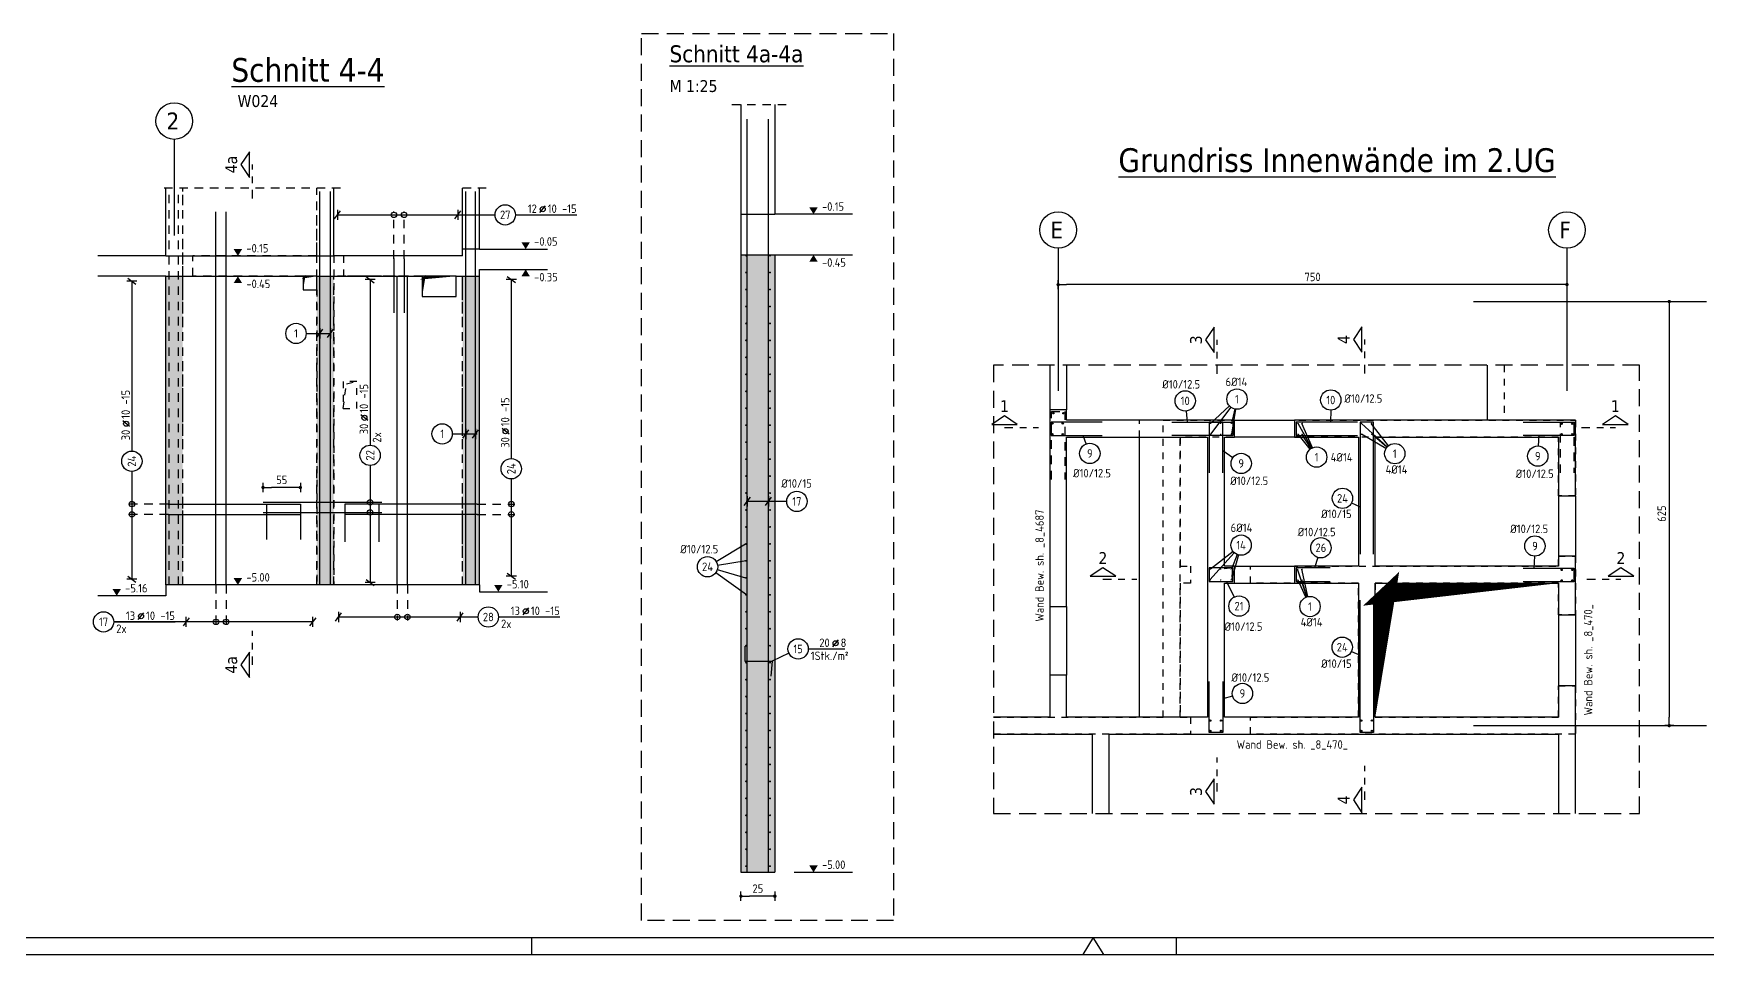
# Model space of a CAD drawing. Extents: x 0.7 to 77.6, y 0 to 35.
# Drawn here: x 14.77 to 39.43, y 0 to 13.58 of the extents above; entities that cross this region are included whole.
import ezdxf
from ezdxf.enums import TextEntityAlignment as Align

# ---------------------------------------------------------------- set-up
doc = ezdxf.new("R2010")
doc.units = 0
doc.header["$LTSCALE"] = 0.5
for name, pattern in [('AUSGEZOGEN', [1000.01, 1000, 0.01]), ('DASHDOTSMALL', [1.05, 0.5, -0.25, 0.05, -0.25]), ('DASHED', [0.75, 0.5, -0.25]), ('DOT', [0.175, 0.05, -0.125]), ('HIDDEN', [0.375, 0.25, -0.125]), ('HIDDEN2', [0.187, 0.125, -0.062]), ('PUNKT', [0.175, 0.05, -0.125]), ('STRICHLINIE', [0.75, 0.5, -0.25]), ('STRICHPUNKT2', [0.55, 0.25, -0.125, 0.05, -0.125]), ('VERDECKT', [0.375, 0.25, -0.125])]:
    doc.linetypes.add(name, pattern=pattern)
for name, color, linetype in [('ACHSEN', 7, 'Continuous'), ('AFU', 7, 'Continuous'), ('BETON', 7, 'Continuous'), ('DETAIL', 7, 'Continuous'), ('DRUEBER', 7, 'Continuous'), ('grau_dunkel', 7, 'Continuous'), ('grau_mittel', 7, 'Continuous'), ('HILFE', 7, 'Continuous'), ('koten', 7, 'Continuous'), ('MASSE', 7, 'Continuous'), ('OBJEKT', 7, 'Continuous'), ('RAHMEN', 7, 'Continuous'), ('RND', 7, 'Continuous'), ('RND-1', 7, 'Continuous'), ('SCHATTEN', 15, 'Continuous'), ('SCHNITTE', 7, 'Continuous'), ('SFP_Achsen', 7, 'Continuous'), ('TEXT', 7, 'Continuous'), ('VERDECKT', 7, 'Continuous'), ('WBZ', 7, 'Continuous')]:
    doc.layers.add(name, color=color, linetype=linetype)
doc.layers.add('NOPLOT', color=7, linetype='Continuous', plot=False)
doc.styles.add('helv', font='tahoma.ttf')
doc.styles.add('txt', font='isocp.shx')
doc.linetypes.add('AFU_50K', pattern='A,0.15,["/",Standard,S=0.2,R=0,X=-0.01,Y=-0.1],0.07,["/",Standard,S=0.2,R=0,X=-0.01,Y=-0.1],0.15', length=0.37)
doc.linetypes.add('AFU_50L', pattern='A,0.75,["/",Standard,S=0.2,R=0,X=-0.01,Y=-0.1],0.07,["/",Standard,S=0.2,R=0,X=-0.01,Y=-0.1],0.75', length=1.57)
doc.dimstyles.new('DOT_I', dxfattribs={"dimscale": 0.5, "dimtxt": 0.25, "dimasz": 0.25, "dimexe": 0.1, "dimexo": 0.3, "dimgap": 0.1, "dimtad": 1, "dimdec": 3, "dimzin": 3, "dimtxsty": 'txt', "dimblk": 'DOT', "dimblk1": 'DOT', "dimblk2": 'DOT', "dimsah": 1, "dimcen": 0.1, "dimse1": 1, "dimse2": 1, "dimazin": 0, "dimtfac": 1, "dimtdec": 4, "dimtix": 1, "dimtmove": 2, "dimatfit": 3, "dimfxl": 0, "dimtvp": 1, "dimtolj": 1, "dimtzin": 0, "dimarcsym": 0})

# ---------------------------------------------------------------- blocks, each defined once
blk = doc.blocks.new('okrd_o')
at = {"layer": 'koten', "color": 7, "linetype": 'Continuous'}
blk.add_solid([(-0.125, 0.202), (0.125, 0.202), (0, 0)], dxfattribs=at)
at = {"layer": 'koten', "style": 'txt'}
blk.add_attdef('OKRD', (0.25, 0.1), '', height=0.25, dxfattribs=at)
blk = doc.blocks.new('okrd_u')
at = {"layer": 'koten', "color": 7, "linetype": 'Continuous'}
blk.add_solid([(-0.125, -0.202), (0.125, -0.202), (0, 0)], dxfattribs=at)
at = {"layer": 'koten', "style": 'txt'}
blk.add_attdef('OKRD', (0.25, -0.35), '', height=0.25, dxfattribs=at)
blk = doc.blocks.new('SCHN-2')
at = {"layer": 'SCHNITTE', "color": 6, "linetype": 'Continuous'}
blk.add_lwpolyline([(0.378, 0.088), (0, 0.34), (-0.378, 0.088)], close=True, dxfattribs=at)
at = {"layer": 'SCHNITTE', "color": 1, "linetype": 'DASHDOTSMALL', "style": 'helv'}
blk.add_attdef('SCHN-2', text='', height=0.35, dxfattribs=at).set_placement((0, 0.45), align=Align.CENTER)
blk = doc.blocks.new('RND_HIN')
at = {"layer": 'RND', "color": 7, "linetype": 'Continuous'}
blk.add_circle((0, 0), 0.3, dxfattribs=at)
at = {"layer": 'RND', "color": 7, "linetype": 'Continuous', "style": 'txt'}
blk.add_attdef('POSI', text='', height=0.25, dxfattribs=at).set_placement((0, 0), align=Align.MIDDLE)
blk = doc.blocks.new('lei_gre')
at = {"layer": 'RND', "color": 7, "linetype": 'Continuous'}
for p, q in [((-0.09, -0.12), (0.09, 0.12)), ((0, 0.15), (0, -0.15))]:
    blk.add_line(p, q, dxfattribs=at)
blk = doc.blocks.new('RND_LEI')
at = {"layer": 'RND', "color": 7, "linetype": 'Continuous'}
blk.add_line((1.022, 0.066), (1.19, 0.27), dxfattribs=at)
for centre, radius in [((0, 0), 0.3), ((1.106, 0.168), 0.075)]:
    blk.add_circle(centre, radius, dxfattribs=at)
at = {"layer": 'RND', "color": 7, "linetype": 'Continuous', "style": 'txt'}
blk.add_attdef('POSL', text='', height=0.25, dxfattribs=at).set_placement((0, 0), align=Align.MIDDLE)
blk.add_attdef('ANZ', text='', height=0.25, dxfattribs=at).set_placement((0.931, 0.057), align=Align.RIGHT)
for tag, p in [('DUM', (1.253, 0.057)), ('ABSTD', (1.674, 0.057)), ('POSTXT', (0.374, -0.327))]:
    blk.add_attdef(tag, p, '', height=0.25, dxfattribs=at)
blk = doc.blocks.new('DOT')
at = {"layer": 'MASSE', "color": 7, "linetype": 'Continuous'}
for p, q in [((0, 0), (-1, 0)), ((0, 0.54), (0, -0.54))]:
    blk.add_line(p, q, dxfattribs=at)
at = {"layer": 'MASSE', "color": 7, "linetype": 'Continuous', "const_width": 0.2}
blk.add_lwpolyline([(-0.1, 0, 1), (0.1, 0, 1)], format="xyb", close=True, dxfattribs=at)
blk = doc.blocks.new('*D1203')
at = {"layer": 'Defpoints', "color": 0, "linetype": 'AUSGEZOGEN', "transparency": 16777216}
for p in [(18.153, 6.884), (18.153, 6.884), (18.703, 6.884)]:
    blk.add_point(p, dxfattribs=at)
at = {"layer": 'MASSE', "color": 0, "linetype": 'AUSGEZOGEN', "lineweight": -2, "transparency": 16777216}
blk.add_line((18.578, 6.884), (18.278, 6.884), dxfattribs=at)
at = {"layer": 'MASSE', "color": 0, "linetype": 'AUSGEZOGEN', "lineweight": -2, "transparency": 16777216, "xscale": 0.125, "yscale": 0.125, "zscale": 0.125, "rotation": 180}
blk.add_blockref('DOT', (18.153, 6.884), dxfattribs=at)
at = {"layer": 'MASSE', "color": 0, "linetype": 'AUSGEZOGEN', "lineweight": -2, "transparency": 16777216, "xscale": 0.125, "yscale": 0.125, "zscale": 0.125}
blk.add_blockref('DOT', (18.703, 6.884), dxfattribs=at)
at = {"layer": 'MASSE', "color": 0, "linetype": 'AUSGEZOGEN', "transparency": 16777216, "insert": (18.428, 6.996), "char_height": 0.125, "attachment_point": 5, "style": 'txt'}
blk.add_mtext('\\A1;55', dxfattribs=at)
blk = doc.blocks.new('*D1204')
at = {"layer": 'Defpoints', "color": 0, "linetype": 'AUSGEZOGEN', "transparency": 16777216}
for p in [(25.197, 0.86), (25.197, 0.86), (25.697, 0.86)]:
    blk.add_point(p, dxfattribs=at)
at = {"layer": 'MASSE', "color": 0, "linetype": 'AUSGEZOGEN', "lineweight": -2, "transparency": 16777216}
blk.add_line((25.572, 0.86), (25.322, 0.86), dxfattribs=at)
at = {"layer": 'MASSE', "color": 0, "linetype": 'AUSGEZOGEN', "lineweight": -2, "transparency": 16777216, "xscale": 0.125, "yscale": 0.125, "zscale": 0.125, "rotation": 180}
blk.add_blockref('DOT', (25.197, 0.86), dxfattribs=at)
at = {"layer": 'MASSE', "color": 0, "linetype": 'AUSGEZOGEN', "lineweight": -2, "transparency": 16777216, "xscale": 0.125, "yscale": 0.125, "zscale": 0.125}
blk.add_blockref('DOT', (25.697, 0.86), dxfattribs=at)
at = {"layer": 'MASSE', "color": 0, "linetype": 'AUSGEZOGEN', "transparency": 16777216, "insert": (25.447, 0.972), "char_height": 0.125, "attachment_point": 5, "style": 'txt'}
blk.add_mtext('\\A1;25', dxfattribs=at)
blk = doc.blocks.new('*D1205')
at = {"layer": 'Defpoints', "color": 0, "linetype": 'AUSGEZOGEN', "transparency": 16777216}
for p in [(38.881, 9.624), (38.881, 3.374), (38.881, 3.374)]:
    blk.add_point(p, dxfattribs=at)
at = {"layer": 'MASSE', "color": 0, "linetype": 'AUSGEZOGEN', "lineweight": -2, "transparency": 16777216}
blk.add_line((38.881, 9.499), (38.881, 3.499), dxfattribs=at)
at = {"layer": 'MASSE', "color": 0, "linetype": 'AUSGEZOGEN', "lineweight": -2, "transparency": 16777216, "xscale": 0.125, "yscale": 0.125, "zscale": 0.125}
for p, rotation in [((38.881, 9.624), 90), ((38.881, 3.374), 270)]:
    blk.add_blockref('DOT', p, dxfattribs=dict(at, rotation=rotation))
at = {"layer": 'MASSE', "color": 0, "linetype": 'AUSGEZOGEN', "transparency": 16777216, "insert": (38.769, 6.499), "char_height": 0.125, "attachment_point": 5, "rotation": 90, "style": 'txt'}
blk.add_mtext('\\A1;625', dxfattribs=at)
blk = doc.blocks.new('*D1206')
at = {"layer": 'Defpoints', "color": 0, "linetype": 'AUSGEZOGEN', "transparency": 16777216}
for p in [(29.873, 9.874), (29.873, 9.874), (37.373, 9.874)]:
    blk.add_point(p, dxfattribs=at)
at = {"layer": 'MASSE', "color": 0, "linetype": 'AUSGEZOGEN', "lineweight": -2, "transparency": 16777216}
blk.add_line((37.248, 9.874), (29.998, 9.874), dxfattribs=at)
at = {"layer": 'MASSE', "color": 0, "linetype": 'AUSGEZOGEN', "lineweight": -2, "transparency": 16777216, "xscale": 0.125, "yscale": 0.125, "zscale": 0.125, "rotation": 180}
blk.add_blockref('DOT', (29.873, 9.874), dxfattribs=at)
at = {"layer": 'MASSE', "color": 0, "linetype": 'AUSGEZOGEN', "lineweight": -2, "transparency": 16777216, "xscale": 0.125, "yscale": 0.125, "zscale": 0.125}
blk.add_blockref('DOT', (37.373, 9.874), dxfattribs=at)
at = {"layer": 'MASSE', "color": 0, "linetype": 'AUSGEZOGEN', "transparency": 16777216, "insert": (33.623, 9.987), "char_height": 0.125, "attachment_point": 5, "style": 'txt'}
blk.add_mtext('\\A1;750', dxfattribs=at)
blk = doc.blocks.new('A1-35-0')
at = {"layer": 'RAHMEN', "color": 5}
blk.add_line((2, 0.5), (118.4, 0.5), dxfattribs=at)
at = {"layer": 'RAHMEN', "color": 7}
for p, q in [((42.9, 0), (42.9, 0.5)), ((61.9, 0), (61.9, 0.5))]:
    blk.add_line(p, q, dxfattribs=at)
at = {"layer": 'RAHMEN', "color": 7, "linetype": 'Continuous'}
for p, q in [((59.45, 0.5), (59.14, 0)), ((59.76, 0), (59.45, 0.5))]:
    blk.add_line(p, q, dxfattribs=at)
at = {"layer": 'RAHMEN'}
blk.add_line((0, 0), (118.9, 0), dxfattribs=at)

msp = doc.modelspace()

# ---------------------------------------------------------------- hatches: boundary and pattern name
at = {"layer": 'grau_mittel'}
for points in [[(25.197, 1.212), (25.697, 1.212), (25.697, 10.312), (25.197, 10.312)], [(19.194, 9.997), (18.944, 9.997), (18.944, 9.797), (18.944, 5.447), (19.194, 5.447)]]:
    msp.add_hatch(color=61, dxfattribs=at).paths.add_polyline_path(points)
h = msp.add_hatch(color=61, dxfattribs=at)
h.paths.add_polyline_path([(16.969, 9.997), (16.719, 9.997), (16.719, 5.447), (16.969, 5.447)])
h.paths.add_polyline_path([(21.094, 5.447), (21.344, 5.447), (21.344, 9.997), (21.094, 9.997)])

# ---------------------------------------------------------------- linework, layer by layer
at = {"layer": 'ACHSEN', "color": 140, "linetype": 'AUSGEZOGEN'}
for p, q in [((16.844, 12.015), (16.844, 10.597)), ((29.873, 10.408), (29.873, 8.308)), ((37.373, 10.408), (37.373, 8.308)), ((35.993, 9.624), (39.43, 9.624)), ((35.993, 3.374), (39.43, 3.374))]:
    msp.add_line(p, q, dxfattribs=at)
at = {"layer": 'AFU', "color": 8, "linetype": 'AFU_50K'}
for p, q in [((25.197, 10.912), (25.697, 10.912)), ((21.344, 10.397), (21.094, 10.397)), ((25.197, 10.312), (25.697, 10.312)), ((20.999, 9.997), (21.344, 9.997)), ((25.197, 1.212), (25.697, 1.212))]:
    msp.add_line(p, q, dxfattribs=at)
at = {"layer": 'AFU', "color": 8, "linetype": 'AFU_50L'}
for p, q in [((16.719, 10.297), (19.194, 10.297)), ((16.719, 9.997), (18.744, 9.997)), ((18.944, 9.997), (20.499, 9.997)), ((21.344, 5.447), (16.719, 5.447))]:
    msp.add_line(p, q, dxfattribs=at)
at = {"layer": 'BETON', "color": 6, "linetype": 'AUSGEZOGEN'}
for p, q in [((25.197, 12.529), (25.197, 1.212)), ((25.697, 12.529), (25.697, 10.912)), ((16.719, 10.297), (16.719, 11.297)), ((19.194, 10.297), (19.194, 11.297)), ((21.094, 10.297), (21.094, 11.297)), ((21.344, 10.397), (21.344, 11.297)), ((26.84, 10.912), (25.697, 10.912)), ((21.344, 10.397), (22.344, 10.397)), ((16.719, 10.297), (15.719, 10.297)), ((21.094, 10.297), (19.194, 10.297)), ((25.697, 10.312), (25.697, 1.212)), ((25.697, 10.312), (26.84, 10.312)), ((16.719, 9.997), (15.719, 9.997)), ((16.719, 5.447), (16.719, 9.997)), ((21.344, 5.447), (21.344, 10.097)), ((21.344, 10.097), (22.344, 10.097)), ((16.719, 5.447), (16.719, 5.287)), ((21.344, 5.447), (21.344, 5.347)), ((16.719, 5.287), (15.719, 5.287)), ((21.344, 5.347), (22.344, 5.347))]:
    msp.add_line(p, q, dxfattribs=at)
at = {"layer": 'BETON', "color": 6, "linetype": 'AUSGEZOGEN', "lineweight": -2}
for p, q in [((29.998, 8.029), (29.748, 8.029)), ((29.748, 8.029), (29.748, 5.129)), ((29.998, 7.874), (29.998, 8.029)), ((32.473, 7.874), (29.998, 7.874)), ((32.473, 7.624), (32.473, 7.874)), ((37.498, 7.874), (33.358, 7.874)), ((33.358, 7.874), (33.358, 7.624)), ((37.498, 6.759), (37.498, 7.874)), ((29.998, 5.129), (29.998, 7.624)), ((29.998, 7.624), (32.073, 7.624)), ((32.073, 7.624), (32.073, 3.499)), ((32.323, 5.724), (32.323, 7.624)), ((32.323, 7.624), (32.473, 7.624)), ((33.358, 7.624), (34.298, 7.624)), ((34.298, 7.624), (34.298, 5.724)), ((34.548, 5.724), (34.548, 7.624)), ((34.548, 7.624), (37.248, 7.624)), ((37.248, 7.624), (37.248, 6.759)), ((37.248, 6.759), (37.498, 6.759)), ((32.473, 5.724), (32.323, 5.724)), ((32.473, 5.474), (32.473, 5.724)), ((34.298, 5.724), (33.358, 5.724)), ((33.358, 5.724), (33.358, 5.474)), ((37.248, 5.724), (34.548, 5.724)), ((37.498, 5.874), (37.248, 5.874)), ((37.248, 5.874), (37.248, 5.724)), ((37.498, 5.009), (37.498, 5.874)), ((32.323, 3.499), (32.323, 5.474)), ((32.323, 5.474), (32.473, 5.474)), ((33.358, 5.474), (34.298, 5.474)), ((34.298, 5.474), (34.298, 3.499)), ((34.548, 3.499), (34.548, 5.474)), ((34.548, 5.474), (37.248, 5.474)), ((37.248, 5.474), (37.248, 5.009)), ((29.748, 5.129), (29.998, 5.129)), ((37.248, 5.009), (37.498, 5.009)), ((29.998, 4.119), (29.748, 4.119)), ((29.748, 4.119), (29.748, 3.499)), ((29.998, 3.499), (29.998, 4.119)), ((37.498, 3.959), (37.248, 3.959)), ((37.248, 3.959), (37.248, 3.499)), ((37.498, 2.081), (37.498, 3.959)), ((29.748, 3.499), (28.922, 3.499)), ((32.073, 3.499), (29.998, 3.499)), ((34.298, 3.499), (32.323, 3.499)), ((37.248, 3.499), (34.548, 3.499)), ((28.922, 3.249), (30.373, 3.249)), ((30.373, 3.249), (30.373, 2.081)), ((30.623, 2.081), (30.623, 3.249)), ((30.623, 3.249), (37.248, 3.249)), ((37.248, 3.249), (37.248, 2.081))]:
    msp.add_line(p, q, dxfattribs=at)
at = {"layer": 'BETON', "color": 6, "linetype": 'AUSGEZOGEN'}
for points in [[(18.944, 9.797), (18.944, 9.997), (18.744, 9.997), (18.744, 9.797)], [(20.499, 9.997), (20.499, 9.697), (20.999, 9.697), (20.999, 9.997)]]:
    msp.add_lwpolyline(points, close=True, dxfattribs=at)
at = {"layer": 'DETAIL', "color": 102, "linetype": 'STRICHLINIE'}
msp.add_lwpolyline([(23.732, 0.504), (23.732, 13.576), (27.445, 13.576), (27.445, 0.504)], close=True, dxfattribs=at)
at = {"layer": 'DRUEBER', "color": 7, "linetype": 'DOT'}
for p, q in [((16.969, 5.447), (16.969, 11.297)), ((18.944, 9.997), (18.944, 11.297)), ((19.194, 10.297), (19.194, 5.447)), ((19.344, 9.997), (19.344, 10.297)), ((20.499, 9.997), (19.344, 9.997)), ((20.999, 9.997), (21.094, 9.997)), ((21.094, 5.447), (21.094, 9.997)), ((18.944, 9.797), (18.944, 5.447))]:
    msp.add_line(p, q, dxfattribs=at)
at = {"layer": 'DRUEBER', "color": 7, "linetype": 'PUNKT', "lineweight": -2}
for p, q in [((31.423, 3.499), (31.423, 7.874)), ((31.423, 7.874), (37.498, 7.874)), ((37.498, 7.874), (37.498, 6.759)), ((37.248, 7.624), (31.673, 7.624)), ((31.673, 7.624), (31.673, 5.724)), ((37.248, 6.759), (37.248, 7.624)), ((37.498, 6.759), (37.248, 6.759)), ((31.673, 5.724), (31.823, 5.724)), ((31.823, 5.724), (31.823, 5.474)), ((32.708, 5.724), (37.248, 5.724)), ((32.708, 5.474), (32.708, 5.724)), ((37.248, 5.724), (37.248, 5.874)), ((37.248, 5.874), (37.498, 5.874)), ((37.498, 5.874), (37.498, 5.009)), ((31.823, 5.474), (31.673, 5.474)), ((31.673, 5.474), (31.673, 3.499)), ((34.298, 5.474), (32.708, 5.474)), ((34.298, 3.499), (34.298, 5.474)), ((37.248, 5.474), (34.548, 5.474)), ((34.548, 5.474), (34.548, 3.499)), ((37.248, 5.009), (37.248, 5.474)), ((37.498, 5.009), (37.248, 5.009)), ((37.248, 3.499), (37.248, 3.959)), ((37.248, 3.959), (37.498, 3.959)), ((37.498, 3.959), (37.498, 3.249)), ((28.922, 3.499), (31.423, 3.499)), ((31.673, 3.499), (31.823, 3.499)), ((31.823, 3.499), (31.823, 3.249)), ((32.708, 3.249), (32.708, 3.499)), ((32.708, 3.499), (34.298, 3.499)), ((34.548, 3.499), (37.248, 3.499)), ((31.823, 3.249), (28.922, 3.249)), ((37.498, 3.249), (32.708, 3.249))]:
    msp.add_line(p, q, dxfattribs=at)
at = {"layer": 'grau_dunkel', "color": 21}
msp.add_lwpolyline([(37.248, 5.474, 0, 0.31, 0), (34.557, 5.319, 0, 0, 0), (34.708, 5.461, 0.322, 0, 0), (34.548, 3.499, 0, 0, 0)], format="xyseb", dxfattribs=at)
at = {"layer": 'HILFE', "color": 102, "linetype": 'HIDDEN'}
for p, q in [((25.064, 12.529), (25.877, 12.529)), ((19.294, 11.297), (16.619, 11.297)), ((21.444, 11.297), (20.994, 11.297))]:
    msp.add_line(p, q, dxfattribs=at)
at = {"layer": 'HILFE', "color": 102, "linetype": 'AUSGEZOGEN'}
msp.add_line((25.983, 1.212), (26.84, 1.212), dxfattribs=at)
at = {"layer": 'HILFE', "color": 102, "linetype": 'DASHED'}
msp.add_lwpolyline([(28.922, 2.081), (38.443, 2.081), (38.443, 8.685), (28.922, 8.685)], close=True, dxfattribs=at)
at = {"layer": 'NOPLOT', "color": 191, "linetype": 'AUSGEZOGEN'}
for p, q in [((18.203, 6.638), (18.203, 6.115)), ((18.703, 6.638), (18.703, 6.115)), ((19.36, 6.638), (19.36, 6.083)), ((19.86, 6.638), (19.86, 6.083))]:
    msp.add_line(p, q, dxfattribs=at)
at = {"layer": 'OBJEKT', "color": 7, "linetype": 'AUSGEZOGEN'}
for p, q in [((29.748, 8.685), (29.748, 8.029)), ((29.998, 8.685), (29.998, 8.029)), ((36.198, 8.685), (36.198, 7.874)), ((32.473, 7.874), (33.358, 7.874)), ((31.072, 3.499), (31.072, 7.624)), ((33.358, 7.624), (32.473, 7.624)), ((37.248, 6.759), (37.248, 5.874)), ((37.498, 6.759), (37.498, 5.874)), ((32.473, 5.724), (33.358, 5.724)), ((32.473, 5.474), (33.358, 5.474)), ((29.748, 5.129), (29.748, 4.119)), ((29.998, 5.129), (29.998, 4.119)), ((37.248, 5.009), (37.248, 3.959)), ((37.498, 5.009), (37.498, 3.959))]:
    msp.add_line(p, q, dxfattribs=at)
at = {"layer": 'OBJEKT', "color": 7, "linetype": 'HIDDEN2'}
for p, q in [((36.448, 8.685), (36.448, 7.874)), ((31.072, 7.624), (31.072, 7.874)), ((31.673, 3.499), (31.673, 7.624))]:
    msp.add_line(p, q, dxfattribs=at)
at = {"layer": 'RND', "color": 7, "linetype": 'AUSGEZOGEN'}
for p, q in [((19.252, 10.902), (21.023, 10.902)), ((21.023, 10.902), (21.573, 10.902)), ((21.873, 10.902), (22.779, 10.902)), ((16.219, 9.925), (16.219, 7.42)), ((19.731, 9.947), (19.731, 7.508)), ((21.812, 9.95), (21.812, 7.31)), ((19.731, 7.208), (19.731, 5.484)), ((16.219, 7.12), (16.219, 5.533)), ((21.812, 7.01), (21.812, 5.578)), ((19.264, 4.975), (21.057, 4.975)), ((21.057, 4.975), (21.324, 4.975)), ((21.624, 4.975), (22.53, 4.975)), ((17.021, 4.903), (15.952, 4.903)), ((15.952, 4.903), (16.858, 4.903)), ((18.885, 4.903), (17.021, 4.903)), ((26.19, 4.504), (26.73, 4.504))]:
    msp.add_line(p, q, dxfattribs=at)
at = {"layer": 'RND', "color": 102, "linetype": 'VERDECKT'}
for p, q in [((20.082, 10.256), (20.082, 10.952)), ((20.232, 10.256), (20.232, 10.952)), ((16.753, 6.638), (16.169, 6.638)), ((16.753, 6.488), (16.169, 6.488)), ((21.31, 6.638), (21.862, 6.638)), ((21.31, 6.488), (21.862, 6.488)), ((17.459, 5.447), (17.459, 4.853)), ((17.609, 5.447), (17.609, 4.853)), ((20.132, 5.447), (20.132, 4.925)), ((20.282, 5.447), (20.282, 4.925))]:
    msp.add_line(p, q, dxfattribs=at)
at = {"layer": 'RND', "color": 102, "linetype": 'AUSGEZOGEN'}
for p, q in [((18.789, 9.155), (19.153, 9.155)), ((31.761, 8.011), (31.777, 7.849)), ((32.399, 8.085), (32.121, 7.828)), ((32.419, 8.067), (32.121, 7.668)), ((32.476, 8.041), (32.43, 7.828)), ((32.486, 8.039), (32.43, 7.668)), ((33.89, 8.023), (33.889, 7.849)), ((20.943, 7.673), (21.309, 7.673)), ((30.288, 7.527), (30.243, 7.649)), ((33.611, 7.464), (33.411, 7.828)), ((33.588, 7.449), (33.411, 7.668)), ((33.623, 7.47), (33.466, 7.828)), ((33.602, 7.458), (33.466, 7.668)), ((34.724, 7.483), (34.346, 7.828)), ((34.705, 7.458), (34.346, 7.668)), ((34.743, 7.5), (34.489, 7.828)), ((34.72, 7.479), (34.499, 7.668)), ((36.953, 7.496), (36.962, 7.649)), ((32.447, 7.322), (32.298, 7.423)), ((25.872, 6.679), (25.276, 6.679)), ((34.199, 6.658), (34.323, 6.597)), ((24.834, 5.793), (25.266, 6.052)), ((32.469, 5.922), (32.111, 5.521)), ((32.451, 5.941), (32.121, 5.681)), ((24.849, 5.674), (25.266, 5.552)), ((24.853, 5.74), (25.272, 5.809)), ((32.513, 5.895), (32.428, 5.681)), ((32.529, 5.889), (32.428, 5.521)), ((33.537, 5.271), (33.399, 5.678)), ((33.553, 5.276), (33.464, 5.678)), ((33.701, 5.853), (33.654, 5.699)), ((36.894, 5.871), (36.885, 5.693)), ((24.827, 5.629), (25.277, 5.307)), ((32.471, 5.269), (32.353, 5.499)), ((33.523, 5.266), (33.409, 5.518)), ((33.541, 5.272), (33.464, 5.518)), ((25.904, 4.44), (25.657, 4.323)), ((34.197, 4.468), (34.323, 4.411)), ((32.445, 3.808), (32.298, 3.768))]:
    msp.add_line(p, q, dxfattribs=at)
at = {"layer": 'RND', "color": 1, "linetype": 'AUSGEZOGEN'}
for points in [[(25.291, 1.212), (25.291, 12.312)], [(25.603, 1.212), (25.603, 12.312)], [(18.99, 5.447), (18.99, 11.247)], [(19.146, 5.447), (19.146, 11.247)], [(21.143, 5.447), (21.143, 11.247)], [(21.283, 5.447), (21.283, 11.247)], [(17.459, 5.447), (17.459, 10.947)], [(17.609, 5.447), (17.609, 10.947)], [(20.082, 10.256), (20.082, 9.456)], [(20.232, 10.256), (20.232, 9.456)], [(20.132, 5.447), (20.132, 9.997)], [(20.282, 5.447), (20.282, 9.997)], [(18.153, 6.666), (19.903, 6.666)], [(16.753, 6.638), (18.703, 6.638)], [(16.753, 6.488), (18.703, 6.488)], [(18.153, 6.516), (19.903, 6.516)], [(21.31, 6.638), (19.36, 6.638)], [(21.31, 6.488), (19.36, 6.488)], [(32.436, 5.569), (32.448, 5.699), (32.098, 5.699), (32.098, 5.499), (32.448, 5.499), (32.448, 5.699), (32.318, 5.687)]]:
    msp.add_lwpolyline(points, dxfattribs=at)
at = {"layer": 'RND', "color": 7, "linetype": 'HIDDEN'}
for points in [[(16.767, 5.447), (16.767, 11.247)], [(16.906, 5.447), (16.906, 11.247)], [(29.773, 7.004), (29.773, 8.004), (29.973, 8.004), (29.973, 7.004)], [(37.276, 7.099), (37.276, 7.849), (37.476, 7.849), (37.476, 7.099)]]:
    msp.add_lwpolyline(points, dxfattribs=at)
at = {"layer": 'RND', "color": 7, "linetype": 'AUSGEZOGEN'}
for points, const_width in [([(20.077, 10.256, 1), (20.087, 10.256, 1)], 0.01), ([(20.227, 10.256, 1), (20.237, 10.256, 1)], 0.01), ([(25.266, 10.302, 1), (25.28, 10.302, 1)], 0.014), ([(25.619, 10.302, 1), (25.633, 10.302, 1)], 0.014), ([(25.266, 10.052, 1), (25.28, 10.052, 1)], 0.014), ([(25.619, 10.052, 1), (25.633, 10.052, 1)], 0.014), ([(25.266, 9.802, 1), (25.28, 9.802, 1)], 0.014), ([(25.619, 9.802, 1), (25.633, 9.802, 1)], 0.014), ([(25.266, 9.552, 1), (25.28, 9.552, 1)], 0.014), ([(25.619, 9.552, 1), (25.633, 9.552, 1)], 0.014), ([(25.266, 9.302, 1), (25.28, 9.302, 1)], 0.014), ([(25.619, 9.302, 1), (25.633, 9.302, 1)], 0.014), ([(25.266, 9.052, 1), (25.28, 9.052, 1)], 0.014), ([(25.619, 9.052, 1), (25.633, 9.052, 1)], 0.014), ([(25.266, 8.802, 1), (25.28, 8.802, 1)], 0.014), ([(25.619, 8.802, 1), (25.633, 8.802, 1)], 0.014), ([(25.266, 8.552, 1), (25.28, 8.552, 1)], 0.014), ([(25.619, 8.552, 1), (25.633, 8.552, 1)], 0.014), ([(25.266, 8.302, 1), (25.28, 8.302, 1)], 0.014), ([(25.619, 8.302, 1), (25.633, 8.302, 1)], 0.014), ([(25.266, 8.052, 1), (25.28, 8.052, 1)], 0.014), ([(25.619, 8.052, 1), (25.633, 8.052, 1)], 0.014), ([(25.266, 7.802, 1), (25.28, 7.802, 1)], 0.014), ([(25.619, 7.802, 1), (25.633, 7.802, 1)], 0.014), ([(32.111, 7.828, 1), (32.121, 7.828, 1)], 0.01), ([(32.111, 7.668, 1), (32.121, 7.668, 1)], 0.01), ([(32.264, 7.828, 1), (32.274, 7.828, 1)], 0.01), ([(32.264, 7.668, 1), (32.274, 7.668, 1)], 0.01), ([(32.42, 7.828, 1), (32.43, 7.828, 1)], 0.01), ([(32.42, 7.668, 1), (32.43, 7.668, 1)], 0.01), ([(33.411, 7.828, -1), (33.401, 7.828, -1)], 0.01), ([(33.411, 7.668, -1), (33.401, 7.668, -1)], 0.01), ([(33.476, 7.828, -1), (33.466, 7.828, -1)], 0.01), ([(33.476, 7.668, -1), (33.466, 7.668, -1)], 0.01), ([(34.336, 7.828, 1), (34.346, 7.828, 1)], 0.01), ([(34.336, 7.668, 1), (34.346, 7.668, 1)], 0.01), ([(34.489, 7.828, 1), (34.499, 7.828, 1)], 0.01), ([(34.489, 7.668, 1), (34.499, 7.668, 1)], 0.01), ([(25.266, 7.552, 1), (25.28, 7.552, 1)], 0.014), ([(25.619, 7.552, 1), (25.633, 7.552, 1)], 0.014), ([(25.266, 7.302, 1), (25.28, 7.302, 1)], 0.014), ([(25.619, 7.302, 1), (25.633, 7.302, 1)], 0.014), ([(25.266, 7.052, 1), (25.28, 7.052, 1)], 0.014), ([(25.619, 7.052, 1), (25.633, 7.052, 1)], 0.014), ([(25.266, 6.802, 1), (25.28, 6.802, 1)], 0.014), ([(25.619, 6.802, 1), (25.633, 6.802, 1)], 0.014), ([(16.748, 6.638, 1), (16.758, 6.638, 1)], 0.01), ([(16.748, 6.488, 1), (16.758, 6.488, 1)], 0.01), ([(21.315, 6.638, -1), (21.305, 6.638, -1)], 0.01), ([(21.315, 6.488, -1), (21.305, 6.488, -1)], 0.01), ([(25.266, 6.552, 1), (25.28, 6.552, 1)], 0.014), ([(25.619, 6.552, 1), (25.633, 6.552, 1)], 0.014), ([(25.266, 6.302, 1), (25.28, 6.302, 1)], 0.014), ([(25.619, 6.302, 1), (25.633, 6.302, 1)], 0.014), ([(25.266, 6.052, 1), (25.28, 6.052, 1)], 0.014), ([(25.619, 6.052, 1), (25.633, 6.052, 1)], 0.014), ([(25.266, 5.802, 1), (25.28, 5.802, 1)], 0.014), ([(25.619, 5.802, 1), (25.633, 5.802, 1)], 0.014), ([(32.111, 5.681, 1), (32.121, 5.681, 1)], 0.01), ([(32.264, 5.681, 1), (32.274, 5.681, 1)], 0.01), ([(32.418, 5.681, 1), (32.428, 5.681, 1)], 0.01), ([(33.409, 5.678, -1), (33.399, 5.678, -1)], 0.01), ([(33.474, 5.678, -1), (33.464, 5.678, -1)], 0.01), ([(25.266, 5.552, 1), (25.28, 5.552, 1)], 0.014), ([(25.619, 5.552, 1), (25.633, 5.552, 1)], 0.014), ([(32.111, 5.521, 1), (32.121, 5.521, 1)], 0.01), ([(32.264, 5.521, 1), (32.274, 5.521, 1)], 0.01), ([(32.418, 5.521, 1), (32.428, 5.521, 1)], 0.01), ([(33.409, 5.518, -1), (33.399, 5.518, -1)], 0.01), ([(33.474, 5.518, -1), (33.464, 5.518, -1)], 0.01), ([(25.266, 5.302, 1), (25.28, 5.302, 1)], 0.014), ([(25.619, 5.302, 1), (25.633, 5.302, 1)], 0.014), ([(25.266, 5.052, 1), (25.28, 5.052, 1)], 0.014), ([(25.619, 5.052, 1), (25.633, 5.052, 1)], 0.014), ([(25.266, 4.802, 1), (25.28, 4.802, 1)], 0.014), ([(25.619, 4.802, 1), (25.633, 4.802, 1)], 0.014), ([(25.266, 4.552, 1), (25.28, 4.552, 1)], 0.014), ([(25.619, 4.552, 1), (25.633, 4.552, 1)], 0.014), ([(25.266, 4.302, 1), (25.28, 4.302, 1)], 0.014), ([(25.619, 4.302, 1), (25.633, 4.302, 1)], 0.014), ([(25.266, 4.052, 1), (25.28, 4.052, 1)], 0.014), ([(25.619, 4.052, 1), (25.633, 4.052, 1)], 0.014), ([(25.266, 3.802, 1), (25.28, 3.802, 1)], 0.014), ([(25.619, 3.802, 1), (25.633, 3.802, 1)], 0.014), ([(25.266, 3.552, 1), (25.28, 3.552, 1)], 0.014), ([(25.619, 3.552, 1), (25.633, 3.552, 1)], 0.014), ([(25.266, 3.302, 1), (25.28, 3.302, 1)], 0.014), ([(25.619, 3.302, 1), (25.633, 3.302, 1)], 0.014), ([(25.266, 3.052, 1), (25.28, 3.052, 1)], 0.014), ([(25.619, 3.052, 1), (25.633, 3.052, 1)], 0.014), ([(25.266, 2.802, 1), (25.28, 2.802, 1)], 0.014), ([(25.619, 2.802, 1), (25.633, 2.802, 1)], 0.014), ([(25.266, 2.552, 1), (25.28, 2.552, 1)], 0.014), ([(25.619, 2.552, 1), (25.633, 2.552, 1)], 0.014), ([(25.266, 2.302, 1), (25.28, 2.302, 1)], 0.014), ([(25.619, 2.302, 1), (25.633, 2.302, 1)], 0.014), ([(25.266, 2.052, 1), (25.28, 2.052, 1)], 0.014), ([(25.619, 2.052, 1), (25.633, 2.052, 1)], 0.014), ([(25.266, 1.802, 1), (25.28, 1.802, 1)], 0.014), ([(25.619, 1.802, 1), (25.633, 1.802, 1)], 0.014), ([(25.266, 1.552, 1), (25.28, 1.552, 1)], 0.014), ([(25.619, 1.552, 1), (25.633, 1.552, 1)], 0.014), ([(25.266, 1.302, 1), (25.28, 1.302, 1)], 0.014), ([(25.619, 1.302, 1), (25.633, 1.302, 1)], 0.014)]:
    msp.add_lwpolyline(points, format="xyb", close=True, dxfattribs=dict(at, const_width=const_width))
for centre, radius in [((20.082, 10.902), 0.04), ((20.232, 10.902), 0.04), ((29.802, 7.978), 0.01), ((29.951, 7.978), 0.01), ((29.789, 7.828), 0.01), ((29.789, 7.668), 0.01), ((29.941, 7.828), 0.01), ((29.941, 7.668), 0.01), ((37.294, 7.824), 0.01), ((37.294, 7.67), 0.01), ((37.452, 7.824), 0.01), ((37.452, 7.67), 0.01), ((16.219, 6.638), 0.04), ((19.731, 6.666), 0.04), ((21.812, 6.638), 0.04), ((16.219, 6.488), 0.04), ((19.731, 6.516), 0.04), ((21.812, 6.488), 0.04), ((37.294, 5.669), 0.01), ((37.452, 5.669), 0.01), ((37.294, 5.515), 0.01), ((37.452, 5.515), 0.01), ((17.459, 4.903), 0.04), ((17.609, 4.903), 0.04), ((20.132, 4.975), 0.04), ((20.282, 4.975), 0.04), ((32.115, 3.448), 0.01), ((32.274, 3.448), 0.01), ((34.34, 3.448), 0.01), ((34.499, 3.448), 0.01), ((32.115, 3.295), 0.01), ((32.274, 3.295), 0.01), ((34.34, 3.295), 0.01), ((34.499, 3.295), 0.01)]:
    msp.add_circle(centre, radius, dxfattribs=at)
at = {"layer": 'RND-1', "color": 1, "linetype": 'AUSGEZOGEN'}
for points in [[(30.521, 7.849), (29.771, 7.849), (29.771, 7.649), (30.521, 7.649)], [(31.548, 7.849), (32.448, 7.849), (32.448, 7.649), (31.548, 7.649)], [(32.298, 7.099), (32.298, 7.849), (32.098, 7.849), (32.098, 7.099)], [(34.283, 7.849), (33.383, 7.849), (33.383, 7.649), (34.283, 7.649)], [(34.523, 5.899), (34.523, 7.849), (34.323, 7.849), (34.323, 5.899)], [(36.726, 7.849), (37.476, 7.849), (37.476, 7.649), (36.726, 7.649)], [(33.881, 5.699), (33.381, 5.699), (33.381, 5.499), (33.881, 5.499)], [(36.726, 5.693), (37.476, 5.693), (37.476, 5.493), (36.726, 5.493)], [(34.523, 5.224), (34.523, 3.274), (34.323, 3.274), (34.323, 5.224)], [(25.257, 4.543), (25.257, 4.323), (25.657, 4.323), (25.638, 4.104)], [(32.298, 4.024), (32.298, 3.274), (32.098, 3.274), (32.098, 4.024)]]:
    msp.add_lwpolyline(points, dxfattribs=at)
at = {"layer": 'SCHATTEN', "color": 1, "linetype": 'AUSGEZOGEN'}
for points in [[(18.744, 9.797, 0, 0.0326, 0), (18.76, 9.996, 0, 0, 0), (18.745, 9.981, 0.0326, 0, 0), (18.944, 9.997, 0, 0, 0)], [(20.499, 9.697, 0, 0.0489, 0), (20.523, 9.995, 0, 0, 0), (20.5, 9.974, 0.0462, 0, 0), (20.999, 9.997, 0, 0, 0)]]:
    msp.add_lwpolyline(points, format="xyseb", dxfattribs=at)
at = {"layer": 'SCHNITTE', "color": 6, "linetype": 'STRICHPUNKT2'}
for p, q in [((17.996, 11.144), (17.996, 11.644)), ((32.217, 8.56), (32.217, 9.06)), ((34.395, 8.565), (34.395, 9.065)), ((29.082, 7.77), (29.582, 7.77)), ((37.586, 7.77), (38.086, 7.77)), ((30.532, 5.531), (31.032, 5.531)), ((37.668, 5.531), (38.168, 5.531)), ((17.996, 4.27), (17.996, 4.77)), ((32.217, 2.403), (32.217, 2.903)), ((34.395, 2.279), (34.395, 2.779))]:
    msp.add_line(p, q, dxfattribs=at)
at = {"layer": 'SFP_Achsen', "color": 7, "linetype": 'AUSGEZOGEN'}
for centre in [(16.844, 12.285), (29.873, 10.679), (37.373, 10.679)]:
    msp.add_circle(centre, 0.27, dxfattribs=at)
at = {"layer": 'VERDECKT', "color": 7, "linetype": 'VERDECKT'}
for p, q in [((16.969, 5.447), (16.969, 11.297)), ((18.944, 10.297), (18.944, 11.297)), ((18.944, 10.297), (17.119, 10.297)), ((18.744, 9.997), (17.119, 9.997)), ((19.194, 5.447), (19.194, 9.997)), ((20.499, 9.997), (19.194, 9.997)), ((21.094, 5.447), (21.094, 9.997)), ((18.944, 5.447), (18.944, 9.797))]:
    msp.add_line(p, q, dxfattribs=at)
at = {"layer": 'VERDECKT', "color": 7, "linetype": 'HIDDEN'}
for p, q in [((17.119, 9.997), (17.119, 10.297)), ((20.999, 9.997), (21.094, 9.997))]:
    msp.add_line(p, q, dxfattribs=at)
at = {"layer": 'WBZ', "color": 102, "linetype": 'HIDDEN2'}
for p, q in [((19.334, 8.047), (19.382, 8.411)), ((19.382, 8.411), (19.534, 8.447))]:
    msp.add_line(p, q, dxfattribs=at)
msp.add_lwpolyline([(19.334, 8.047), (19.534, 8.047), (19.534, 8.447), (19.334, 8.447)], close=True, dxfattribs=at)

# ---------------------------------------------------------------- block references
at = {"layer": 'koten', "color": 1, "linetype": 'AUSGEZOGEN', "xscale": 0.5, "yscale": 0.5, "zscale": 0.5}
for name, p, values in [('okrd_o', (26.267, 10.912), {'OKRD': '-0.15'}), ('okrd_u', (26.267, 10.312), {'OKRD': '-0.45'})]:
    msp.add_blockref(name, p, dxfattribs=at).add_auto_attribs(values)
at = {"layer": 'koten', "color": 7, "linetype": 'AUSGEZOGEN'}
ref = msp.add_blockref('okrd_o', (17.782, 10.297), dxfattribs=dict(at, xscale=0.5, yscale=0.5, zscale=0.5))
ref.add_attrib('OKRD', '-0.15', (17.907, 10.347), dxfattribs={"layer": '0', "color": 0, "linetype": 'ByBlock', "height": 0.125, "style": 'txt'})
ref = msp.add_blockref('okrd_o', (22.024, 10.397), dxfattribs=dict(at, xscale=0.5, yscale=0.5, zscale=0.5))
ref.add_attrib('OKRD', '-0.05', (22.149, 10.447), dxfattribs={"layer": '0', "color": 0, "linetype": 'ByBlock', "height": 0.125, "style": 'txt'})
at = {"layer": 'koten', "color": 7, "linetype": 'HIDDEN'}
ref = msp.add_blockref('okrd_u', (17.782, 9.997), dxfattribs=dict(at, xscale=0.5, yscale=0.5, zscale=0.5))
ref.add_attrib('OKRD', '-0.45', (17.907, 9.822), dxfattribs={"layer": '0', "color": 0, "linetype": 'ByBlock', "height": 0.125, "style": 'txt'})
at = {"layer": 'koten', "color": 7, "linetype": 'AFU_50L'}
ref = msp.add_blockref('okrd_u', (22.024, 10.097), dxfattribs=dict(at, xscale=0.5, yscale=0.5, zscale=0.5))
ref.add_attrib('OKRD', '-0.35', (22.149, 9.922), dxfattribs={"layer": '0', "color": 0, "linetype": 'ByBlock', "height": 0.125, "style": 'txt'})
at = {"layer": 'koten', "color": 7, "linetype": 'AUSGEZOGEN'}
ref = msp.add_blockref('okrd_o', (15.996, 5.287), dxfattribs=dict(at, xscale=0.5, yscale=0.5, zscale=0.5))
ref.add_attrib('OKRD', '-5.16', (16.121, 5.337), dxfattribs={"layer": '0', "color": 0, "linetype": 'ByBlock', "height": 0.125, "style": 'txt'})
ref = msp.add_blockref('okrd_o', (17.782, 5.447), dxfattribs=dict(at, xscale=0.5, yscale=0.5, zscale=0.5))
ref.add_attrib('OKRD', '-5.00', (17.907, 5.497), dxfattribs={"layer": '0', "color": 0, "linetype": 'ByBlock', "height": 0.125, "style": 'txt'})
ref = msp.add_blockref('okrd_o', (21.621, 5.347), dxfattribs=dict(at, xscale=0.5, yscale=0.5, zscale=0.5))
ref.add_attrib('OKRD', '-5.10', (21.746, 5.397), dxfattribs={"layer": '0', "color": 0, "linetype": 'ByBlock', "height": 0.125, "style": 'txt'})
ref = msp.add_blockref('okrd_o', (26.267, 1.212), dxfattribs=dict(at, xscale=0.5, yscale=0.5, zscale=0.5))
ref.add_attrib('OKRD', '-5.00', (26.392, 1.262), dxfattribs={"layer": '0', "color": 0, "linetype": 'ByBlock', "height": 0.125, "style": 'txt'})
at = {"layer": 'RAHMEN', "color": 191, "linetype": 'AUSGEZOGEN', "xscale": 0.5, "yscale": 0.5, "zscale": 0.5}
msp.add_blockref('A1-35-0', (0.665, 0), dxfattribs=at)
at = {"layer": 'RND', "color": 7, "linetype": 'AUSGEZOGEN', "xscale": 0.5, "yscale": 0.5, "zscale": 0.5}
for p in [(19.252, 10.902), (21.023, 10.902), (18.99, 9.155), (19.146, 9.155), (21.143, 7.673), (21.283, 7.673), (25.291, 6.679), (25.603, 6.679), (19.264, 4.975), (21.057, 4.975)]:
    msp.add_blockref('lei_gre', p, dxfattribs=at)
for name, p, values in [('RND_LEI', (21.723, 10.902), {'POSL': '27', 'DUM': '10', 'ANZ': '12', 'ABSTD': '-15'}), ('RND_HIN', (18.639, 9.155), {'POSI': '1'}), ('RND_HIN', (31.746, 8.16), {'POSI': '10'}), ('RND_HIN', (32.509, 8.187), {'POSI': '1'}), ('RND_HIN', (33.892, 8.173), {'POSI': '10'}), ('RND_HIN', (20.793, 7.673), {'POSI': '1'}), ('RND_HIN', (30.34, 7.386), {'POSI': '9'}), ('RND_HIN', (33.683, 7.332), {'POSI': '1'}), ('RND_HIN', (34.835, 7.382), {'POSI': '1'}), ('RND_HIN', (36.943, 7.346), {'POSI': '9'}), ('RND_HIN', (32.571, 7.238), {'POSI': '9'}), ('RND_HIN', (26.022, 6.679), {'POSI': '17'}), ('RND_HIN', (34.064, 6.724), {'POSI': '24'}), ('RND_HIN', (32.569, 6.034), {'POSI': '14'}), ('RND_HIN', (36.901, 6.021), {'POSI': '9'}), ('RND_HIN', (33.746, 5.996), {'POSI': '26'}), ('RND_HIN', (24.705, 5.716), {'POSI': '24'}), ('RND_HIN', (32.539, 5.136), {'POSI': '21'}), ('RND_HIN', (33.585, 5.129), {'POSI': '1'}), ('RND_LEI', (15.802, 4.903), {'POSL': '17', 'DUM': '10', 'ANZ': '13', 'ABSTD': '-15', 'POSTXT': '2x'}), ('RND_LEI', (21.474, 4.975), {'POSL': '28', 'DUM': '10', 'ANZ': '13', 'ABSTD': '-15', 'POSTXT': '2x'}), ('RND_LEI', (26.04, 4.504), {'POSL': '15', 'DUM': '8', 'ANZ': '20', 'POSTXT': '1Stk./m²'}), ('RND_HIN', (34.06, 4.53), {'POSI': '24'}), ('RND_HIN', (32.589, 3.848), {'POSI': '9'})]:
    msp.add_blockref(name, p, dxfattribs=at).add_auto_attribs(values)
for p, rotation in [((16.219, 9.925), 270), ((19.731, 9.947), 270), ((21.812, 9.95), 270), ((16.219, 5.533), 270), ((19.731, 5.484), 270), ((21.812, 5.578), 270), ((17.021, 4.903), 180), ((18.885, 4.903), 180)]:
    msp.add_blockref('lei_gre', p, dxfattribs=dict(at, rotation=rotation))
at = {"layer": 'RND', "color": 7, "linetype": 'AUSGEZOGEN', "xscale": 0.5, "yscale": 0.5, "zscale": 0.5, "rotation": 90}
for p, values in [((19.731, 7.358), {'POSL': '22', 'DUM': '10', 'ANZ': '30', 'ABSTD': '-15', 'POSTXT': '2x'}), ((16.219, 7.27), {'POSL': '24', 'DUM': '10', 'ANZ': '30', 'ABSTD': '-15'}), ((21.812, 7.16), {'POSL': '24', 'DUM': '10', 'ANZ': '30', 'ABSTD': '-15'})]:
    msp.add_blockref('RND_LEI', p, dxfattribs=at).add_auto_attribs(values)
at = {"layer": 'SCHNITTE', "color": 6, "linetype": 'STRICHPUNKT2', "xscale": 0.5, "yscale": 0.5, "zscale": 0.5, "rotation": 90}
for p, values in [((17.996, 11.644), {'SCHN-2': '4a'}), ((32.217, 9.06), {'SCHN-2': '3'}), ((34.395, 9.065), {'SCHN-2': '4'}), ((17.996, 4.27), {'SCHN-2': '4a'}), ((32.217, 2.403), {'SCHN-2': '3'}), ((34.395, 2.279), {'SCHN-2': '4'})]:
    msp.add_blockref('SCHN-2', p, dxfattribs=at).add_auto_attribs(values)
at = {"layer": 'SCHNITTE', "color": 6, "linetype": 'STRICHPUNKT2', "xscale": 0.5, "yscale": 0.5, "zscale": 0.5}
for p, values in [((29.082, 7.77), {'SCHN-2': '1'}), ((38.086, 7.77), {'SCHN-2': '1'}), ((30.532, 5.531), {'SCHN-2': '2'}), ((38.168, 5.531), {'SCHN-2': '2'})]:
    msp.add_blockref('SCHN-2', p, dxfattribs=at).add_auto_attribs(values)

# ---------------------------------------------------------------- texts
at = {"layer": 'SFP_Achsen', "color": 6, "linetype": 'AUSGEZOGEN', "style": 'helv'}
for s, p in [('2', (16.73, 12.161)), ('E', (29.759, 10.554)), ('F', (37.259, 10.554))]:
    msp.add_text(s, height=0.25, dxfattribs=at).set_placement(p)
at = {"layer": 'TEXT', "color": 6, "linetype": 'AUSGEZOGEN', "style": 'helv'}
msp.add_text('%%USchnitt 4a-4a', height=0.25, dxfattribs=at).set_placement((24.144, 13.151))
at = {"layer": 'TEXT', "color": 5, "linetype": 'AUSGEZOGEN', "style": 'helv'}
for s, p in [('%%USchnitt 4-4', (17.686, 12.863)), ('%%UGrundriss Innenwände im 2.UG%%U ', (30.761, 11.534))]:
    msp.add_text(s, height=0.35, dxfattribs=at).set_placement(p)
at = {"layer": 'TEXT', "color": 1, "linetype": 'AUSGEZOGEN', "style": 'helv'}
for s, p in [('M 1:25', (24.144, 12.713)), ('W024', (17.778, 12.492))]:
    msp.add_text(s, height=0.175, dxfattribs=at).set_placement(p)
at = {"layer": 'TEXT', "color": 7, "linetype": 'AUSGEZOGEN', "style": 'txt'}
for s, p in [('%%C10/12.5', (31.407, 8.342)), ('6%%C14', (32.34, 8.378)), ('%%C10/12.5', (34.092, 8.132)), ('%%C10/12.5', (30.092, 7.032)), ('4%%C14', (33.89, 7.266)), ('4%%C14', (34.699, 7.087)), ('%%C10/15', (25.793, 6.881)), ('%%C10/12.5', (32.409, 6.92)), ('%%C10/12.5', (36.618, 7.024)), ('%%C10/15', (33.749, 6.432)), ('6%%C14', (32.416, 6.228)), ('%%C10/12.5', (33.404, 6.165)), ('%%C10/12.5', (36.536, 6.211)), ('%%C10/12.5', (24.304, 5.913)), ('4%%C14', (33.447, 4.837)), ('%%C10/12.5', (32.325, 4.771)), ('%%C10/15', (33.749, 4.225)), ('%%C10/12.5', (32.427, 4.02)), ('Wand Bew. sh. _8_470_', (32.504, 3.033))]:
    msp.add_text(s, height=0.125, dxfattribs=at).set_placement(p)
for s, p in [('Wand Bew. sh. _8_4687', (29.661, 4.906)), ('Wand Bew. sh. _8_470_', (37.748, 3.524))]:
    msp.add_text(s, height=0.125, rotation=90, dxfattribs=at).set_placement(p)

# ---------------------------------------------------------------- dimensions: what is measured, and where the dimension line sits
at = {"layer": 'MASSE', "color": 7, "linetype": 'AUSGEZOGEN'}
for base, p1, p2, override, picture, middle in [((29.873, 9.874), (37.373, 9.874), (29.873, 9.874), {"dimdec": 0, "dimlfac": 100}, '*D1206', (33.623, 9.987)), ((18.153, 6.884), (18.703, 6.884), (18.153, 6.884), {"dimdec": 0, "dimlfac": 100}, '*D1203', (18.428, 6.996)), ((25.197, 0.86), (25.697, 0.86), (25.197, 0.86), {"dimdec": 0, "dimlfac": 50}, '*D1204', (25.447, 0.972))]:
    dim = msp.add_linear_dim(base=base, p1=p1, p2=p2, dimstyle='DOT_I', override=override, dxfattribs=at)
    dim.commit()
    dim.dimension.update_dxf_attribs({"geometry": picture, "text_midpoint": middle})
dim = msp.add_linear_dim(base=(38.881, 3.374), p1=(38.881, 9.624), p2=(38.881, 3.374), angle=90, dimstyle='DOT_I', override={"dimdec": 0, "dimlfac": 100}, dxfattribs=at)
dim.commit()
dim.dimension.update_dxf_attribs({"geometry": '*D1205', "text_midpoint": (38.769, 6.499)})

doc.saveas('drawing.dxf')
